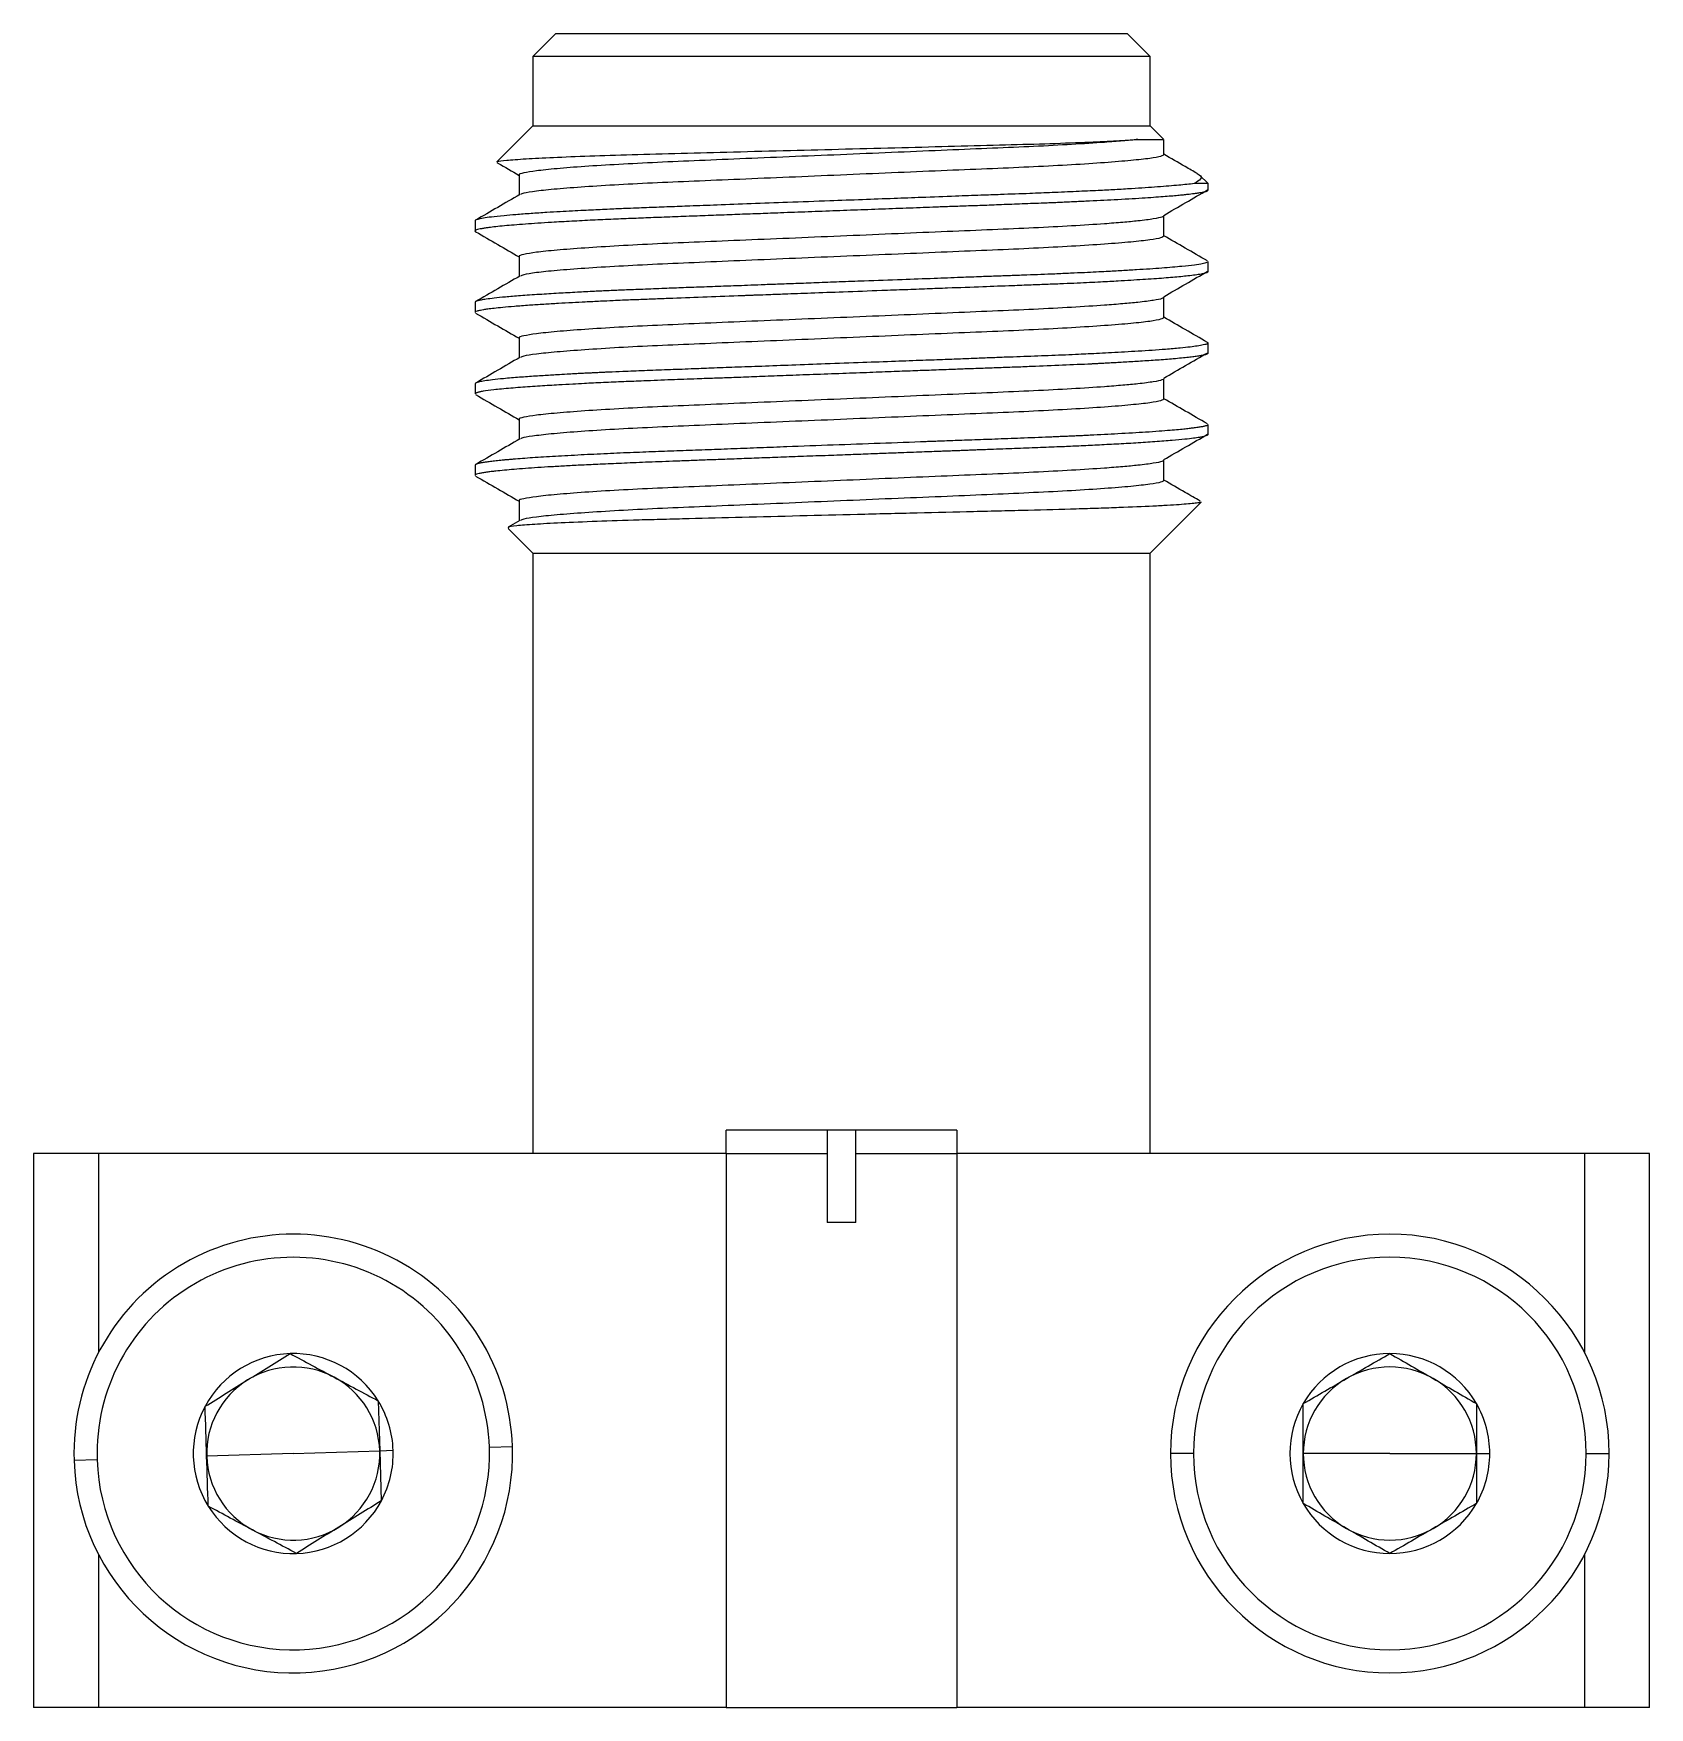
# Model space of a CAD drawing. Header units: millimetres. Extents: x 17.7 to 31.7, y 22.4 to 36.9.
import ezdxf

# ---------------------------------------------------------------- set-up
doc = ezdxf.new("R2010")
doc.units = ezdxf.units.MM

msp = doc.modelspace()

# ---------------------------------------------------------------- linework, layer by layer
at = {"color": 7, "linetype": 'Continuous', "lineweight": 25}
for p, q in [((22.185, 36.93), (21.985, 36.73)), ((22.185, 36.93), (24.66, 36.93)), ((24.66, 36.93), (27.135, 36.93)), ((27.335, 36.73), (27.135, 36.93)), ((21.985, 36.73), (21.985, 36.13)), ((24.66, 36.73), (21.985, 36.73)), ((27.335, 36.73), (24.66, 36.73)), ((27.335, 36.13), (27.335, 36.73)), ((21.985, 36.13), (21.673, 35.818)), ((21.985, 36.13), (24.66, 36.13)), ((24.66, 36.13), (27.335, 36.13)), ((27.448, 36.016), (27.335, 36.13)), ((27.453, 35.881), (27.453, 36.012)), ((21.867, 35.704), (21.867, 35.531)), ((27.835, 35.63), (27.762, 35.703)), ((27.835, 35.63), (27.715, 35.63)), ((27.835, 35.572), (27.835, 35.63)), ((21.485, 35.307), (21.485, 35.219)), ((27.453, 35.175), (27.453, 35.351)), ((21.867, 34.999), (21.867, 34.826)), ((27.835, 34.866), (27.835, 34.955)), ((21.485, 34.602), (21.485, 34.514)), ((27.453, 34.469), (27.453, 34.646)), ((21.867, 34.293), (21.867, 34.12)), ((27.835, 34.161), (27.835, 34.249)), ((27.453, 33.764), (27.453, 33.94)), ((21.485, 33.896), (21.485, 33.808)), ((21.867, 33.587), (21.867, 33.414)), ((27.835, 33.455), (27.835, 33.543)), ((27.453, 33.058), (27.453, 33.235)), ((21.485, 33.191), (21.485, 33.102)), ((21.867, 32.882), (21.867, 32.709)), ((27.335, 32.43), (27.776, 32.871)), ((21.772, 32.643), (21.985, 32.43)), ((21.873, 32.713), (21.773, 32.655)), ((21.985, 32.43), (21.985, 27.23)), ((21.985, 32.43), (24.66, 32.43)), ((24.66, 32.43), (27.335, 32.43)), ((27.335, 27.23), (27.335, 32.43)), ((25.66, 27.43), (23.66, 27.43)), ((23.66, 27.23), (23.66, 27.43)), ((24.535, 27.43), (24.535, 26.63)), ((24.785, 26.63), (24.785, 27.43)), ((25.66, 27.43), (25.66, 27.23)), ((17.66, 27.23), (17.66, 22.43)), ((18.222, 27.23), (17.66, 27.23)), ((18.222, 27.23), (18.222, 25.504)), ((23.66, 27.23), (18.222, 27.23)), ((23.66, 27.23), (24.535, 27.23)), ((23.66, 27.23), (23.66, 22.43)), ((24.785, 27.23), (25.66, 27.23)), ((31.097, 27.23), (25.66, 27.23)), ((25.66, 27.23), (25.66, 22.43)), ((31.097, 27.23), (31.097, 25.504)), ((31.66, 27.23), (31.097, 27.23)), ((31.66, 22.43), (31.66, 27.23)), ((24.785, 26.63), (24.535, 26.63)), ((20.645, 25.087), (20.659, 24.654)), ((30.16, 25.063), (30.16, 24.63)), ((19.91, 24.63), (20.659, 24.654)), ((20.659, 24.654), (20.775, 24.658)), ((20.659, 24.654), (20.673, 24.221)), ((21.609, 24.684), (21.809, 24.691)), ((18.21, 24.576), (18.011, 24.57)), ((19.91, 24.63), (19.16, 24.606)), ((27.71, 24.63), (27.51, 24.63)), ((29.41, 24.63), (28.66, 24.63)), ((29.41, 24.63), (30.16, 24.63)), ((30.16, 24.63), (30.276, 24.63)), ((30.16, 24.63), (30.16, 24.197)), ((31.11, 24.63), (31.31, 24.63)), ((18.222, 23.756), (18.222, 22.43)), ((31.097, 23.756), (31.097, 22.43)), ((18.222, 22.43), (17.66, 22.43)), ((23.66, 22.43), (18.222, 22.43)), ((23.66, 22.43), (25.66, 22.43)), ((31.097, 22.43), (25.66, 22.43)), ((31.66, 22.43), (31.097, 22.43))]:
    msp.add_line(p, q, dxfattribs=at)
for centre, radius, start, end in [((19.91, 24.63), 1.9, 1.8254, 181.8254), ((29.41, 24.63), 1.9, 0, 180), ((19.91, 24.63), 1.7, 1.8254, 181.8254), ((29.41, 24.63), 1.7, 0, 180), ((19.91, 24.63), 0.866, 91.8254, 151.8254), ((19.91, 24.63), 0.75, 61.8254, 121.8254), ((19.91, 24.63), 0.866, 31.8254, 91.8254), ((29.41, 24.63), 0.866, 90, 150), ((29.41, 24.63), 0.75, 60, 120), ((29.41, 24.63), 0.866, 30, 90), ((19.91, 24.63), 0.75, 121.8254, 181.8254), ((19.91, 24.63), 0.75, 1.8254, 61.8254), ((29.41, 24.63), 0.75, 120, 180), ((29.41, 24.63), 0.75, 0, 60), ((19.91, 24.63), 0.866, 1.8254, 31.8254), ((19.91, 24.63), 0.866, 151.8254, 211.8254), ((29.41, 24.63), 0.866, 150, 210), ((29.41, 24.63), 0.866, 0, 30), ((19.91, 24.63), 1.9, 181.8254, 1.8254), ((19.91, 24.63), 1.7, 181.8254, 1.8254), ((19.91, 24.63), 0.75, 301.8254, 1.8254), ((19.91, 24.63), 0.866, 331.8254, 1.8254), ((19.91, 24.63), 0.75, 181.8254, 241.8254), ((29.41, 24.63), 1.9, 180, 0), ((29.41, 24.63), 1.7, 180, 0), ((29.41, 24.63), 0.75, 180, 240), ((29.41, 24.63), 0.75, 300, 0), ((29.41, 24.63), 0.866, 330, 0), ((19.91, 24.63), 0.866, 271.8254, 331.8254), ((19.91, 24.63), 0.866, 211.8254, 271.8254), ((29.41, 24.63), 0.866, 210, 270), ((29.41, 24.63), 0.866, 270, 330), ((19.91, 24.63), 0.75, 241.8254, 301.8254), ((29.41, 24.63), 0.75, 240, 300)]:
    msp.add_arc(centre, radius, start, end, dxfattribs=at)
for points, knots in [([(21.674, 35.817), (21.675, 35.818), (21.679, 35.823), (21.733, 35.83), (21.829, 35.838), (21.953, 35.847), (22.156, 35.857), (22.466, 35.87), (22.84, 35.882), (23.261, 35.893), (23.725, 35.905), (24.207, 35.917), (24.699, 35.93), (25.181, 35.942), (25.649, 35.955), (26.083, 35.966), (26.479, 35.977), (26.799, 35.989), (27.055, 36.001), (27.169, 36.008), (27.227, 36.012)], [0, 0, 0, 0, 0.020307, 0.083631, 0.116285, 0.148938, 0.21093, 0.274719, 0.33671, 0.4005, 0.462381, 0.52615, 0.586576, 0.648755, 0.709181, 0.77136, 0.831796, 0.894086, 0.946448, 1, 1, 1, 1]), ([(27.227, 36.012), (27.185, 36.008), (27.102, 36), (26.915, 35.985), (26.663, 35.969), (26.334, 35.951), (25.971, 35.936), (25.575, 35.919), (25.149, 35.901), (24.706, 35.882), (24.26, 35.864), (23.83, 35.846), (23.428, 35.829), (23.057, 35.813), (22.721, 35.796), (22.426, 35.778), (22.186, 35.759), (22.006, 35.74), (21.902, 35.723), (21.859, 35.711), (21.869, 35.705), (21.87, 35.704)], [0, 0, 0, 0, 0.038893, 0.077812, 0.135882, 0.192803, 0.248073, 0.304147, 0.361708, 0.420081, 0.478531, 0.536318, 0.592749, 0.647896, 0.704498, 0.762387, 0.820865, 0.879187, 0.936623, 0.992507, 1, 1, 1, 1]), ([(27.227, 36.012), (27.269, 36.012), (27.366, 36.012), (27.444, 36.012), (27.444, 36.012), (27.444, 36.012)], [0, 0, 0, 0, 0.312985, 0.723704, 1, 1, 1, 1]), ([(27.451, 35.881), (27.446, 35.876), (27.436, 35.865), (27.339, 35.848), (27.176, 35.83), (26.947, 35.811), (26.663, 35.792), (26.334, 35.775), (25.971, 35.759), (25.575, 35.743), (25.149, 35.725), (24.706, 35.706), (24.26, 35.687), (23.83, 35.669), (23.428, 35.652), (23.057, 35.637), (22.721, 35.62), (22.427, 35.601), (22.185, 35.583), (22.009, 35.564), (21.904, 35.548), (21.887, 35.539), (21.88, 35.535)], [0, 0, 0, 0, 0.046109, 0.096996, 0.1488, 0.200878, 0.252568, 0.303235, 0.352433, 0.402346, 0.453583, 0.505543, 0.557572, 0.609009, 0.65924, 0.708328, 0.758712, 0.810241, 0.862293, 0.914207, 0.965333, 1, 1, 1, 1]), ([(27.741, 35.717), (27.706, 35.737), (27.61, 35.793), (27.514, 35.848), (27.453, 35.884)], [0, 0, 0, 0, 0.357782, 1, 1, 1, 1]), ([(21.675, 35.812), (21.677, 35.81), (21.741, 35.774), (21.805, 35.737), (21.867, 35.701)], [0, 0, 0, 0, 0.033842, 1, 1, 1, 1]), ([(27.74, 35.716), (27.746, 35.713), (27.777, 35.697), (27.783, 35.67), (27.738, 35.644), (27.715, 35.63)], [0, 0, 0, 0, 0.111914, 0.551246, 1, 1, 1, 1]), ([(27.715, 35.63), (27.674, 35.625), (27.591, 35.616), (27.405, 35.601), (27.212, 35.588), (27.033, 35.577), (26.874, 35.569), (26.693, 35.561), (26.495, 35.552), (26.276, 35.543), (26.069, 35.536), (25.854, 35.528), (25.627, 35.52), (25.375, 35.51), (25.105, 35.5), (24.838, 35.49), (24.53, 35.479), (24.206, 35.467), (23.88, 35.455), (23.597, 35.444), (23.393, 35.437), (23.257, 35.432), (23.168, 35.428), (23.079, 35.425), (22.992, 35.422), (22.901, 35.418), (22.793, 35.414), (22.659, 35.408), (22.533, 35.402), (22.42, 35.397), (22.323, 35.392), (22.216, 35.386), (22.094, 35.379), (21.964, 35.37), (21.84, 35.361), (21.722, 35.351), (21.627, 35.341), (21.552, 35.33), (21.503, 35.32), (21.485, 35.312), (21.485, 35.308), (21.485, 35.307)], [0, 0, 0, 0, 0.04451, 0.089021, 0.133533, 0.158365, 0.181532, 0.209445, 0.238398, 0.263762, 0.295462, 0.315833, 0.341574, 0.37513, 0.401847, 0.432039, 0.463244, 0.503505, 0.53894, 0.572892, 0.600787, 0.611482, 0.622611, 0.63374, 0.644869, 0.655998, 0.669494, 0.687955, 0.711379, 0.724265, 0.739608, 0.75741, 0.777669, 0.804409, 0.833595, 0.860139, 0.895297, 0.924881, 0.956771, 0.992478, 1, 1, 1, 1]), ([(27.83, 35.572), (27.831, 35.569), (27.832, 35.566), (27.823, 35.562), (27.816, 35.56), (27.807, 35.557), (27.796, 35.555), (27.784, 35.552), (27.769, 35.55), (27.756, 35.548), (27.738, 35.545), (27.709, 35.541), (27.667, 35.536), (27.618, 35.531), (27.572, 35.526), (27.514, 35.521), (27.445, 35.516), (27.361, 35.509), (27.227, 35.5), (27.037, 35.489), (26.843, 35.479), (26.715, 35.474), (26.652, 35.471), (26.591, 35.468), (26.531, 35.465), (26.472, 35.463), (26.372, 35.459), (26.231, 35.454), (26.051, 35.447), (25.882, 35.44), (25.726, 35.435), (25.584, 35.43), (25.457, 35.425), (25.298, 35.419), (25.101, 35.412), (24.859, 35.403), (24.615, 35.394), (24.372, 35.385), (24.153, 35.377), (23.955, 35.369), (23.777, 35.363), (23.594, 35.356), (23.407, 35.349), (23.217, 35.342), (23.034, 35.335), (22.854, 35.328), (22.678, 35.321), (22.498, 35.313), (22.317, 35.303), (22.16, 35.295), (22.028, 35.286), (21.919, 35.279), (21.822, 35.271), (21.737, 35.264), (21.663, 35.256), (21.61, 35.25), (21.571, 35.244), (21.541, 35.239), (21.515, 35.234), (21.497, 35.229), (21.486, 35.224), (21.484, 35.219), (21.485, 35.215), (21.49, 35.213), (21.491, 35.213)], [0, 0, 0, 0, 0.0196155, 0.026951, 0.0342865, 0.041622, 0.0489574, 0.0562927, 0.0636281, 0.0709634, 0.0746933, 0.0862926, 0.105096, 0.1157669, 0.1278611, 0.1413783, 0.1563187, 0.1726821, 0.1904683, 0.228678, 0.2627692, 0.2710203, 0.2789885, 0.2866737, 0.294076, 0.3011953, 0.3080317, 0.3297871, 0.3497858, 0.3680276, 0.3845123, 0.3992399, 0.4122102, 0.4234232, 0.4473835, 0.471344, 0.4953047, 0.5192657, 0.5432268, 0.5605164, 0.5786325, 0.5975751, 0.6173443, 0.63794, 0.6593621, 0.6792088, 0.7008059, 0.7241531, 0.7492504, 0.7760976, 0.7960531, 0.8160087, 0.8359642, 0.8559198, 0.8758754, 0.895831, 0.9080318, 0.9218183, 0.9371905, 0.9541482, 0.968327, 0.9825055, 0.9966839, 1, 1, 1, 1]), ([(21.873, 35.535), (21.809, 35.498), (21.681, 35.424), (21.554, 35.35), (21.49, 35.313)], [0, 0, 0, 0, 0.499953, 1, 1, 1, 1]), ([(27.451, 35.355), (27.514, 35.392), (27.641, 35.465), (27.767, 35.538), (27.83, 35.575)], [0, 0, 0, 0, 0.502809, 1, 1, 1, 1]), ([(27.448, 35.351), (27.447, 35.348), (27.443, 35.339), (27.369, 35.324), (27.249, 35.308), (27.1, 35.294), (26.915, 35.279), (26.663, 35.263), (26.334, 35.246), (25.971, 35.23), (25.575, 35.214), (25.149, 35.196), (24.706, 35.177), (24.26, 35.158), (23.83, 35.14), (23.428, 35.123), (23.057, 35.108), (22.721, 35.09), (22.426, 35.072), (22.186, 35.053), (22.006, 35.035), (21.902, 35.017), (21.859, 35.005), (21.869, 34.999), (21.87, 34.999)], [0, 0, 0, 0, 0.035271, 0.081656, 0.128845, 0.162726, 0.196631, 0.247219, 0.296806, 0.344955, 0.393804, 0.443948, 0.494801, 0.54572, 0.596061, 0.645221, 0.693263, 0.742572, 0.793003, 0.843945, 0.894753, 0.944789, 0.993472, 1, 1, 1, 1]), ([(21.49, 35.213), (21.554, 35.176), (21.679, 35.104), (21.805, 35.031), (21.867, 34.995)], [0, 0, 0, 0, 0.50813, 1, 1, 1, 1]), ([(27.451, 35.175), (27.446, 35.17), (27.436, 35.16), (27.339, 35.142), (27.176, 35.124), (26.947, 35.105), (26.663, 35.087), (26.334, 35.069), (25.971, 35.054), (25.575, 35.037), (25.149, 35.019), (24.706, 35.001), (24.26, 34.982), (23.83, 34.964), (23.428, 34.947), (23.057, 34.931), (22.721, 34.914), (22.427, 34.896), (22.185, 34.877), (22.009, 34.859), (21.904, 34.842), (21.887, 34.833), (21.88, 34.829)], [0, 0, 0, 0, 0.046109, 0.096996, 0.1488, 0.200878, 0.252568, 0.303235, 0.352433, 0.402346, 0.453583, 0.505543, 0.557572, 0.609009, 0.65924, 0.708328, 0.758712, 0.810241, 0.862293, 0.914207, 0.965333, 1, 1, 1, 1]), ([(27.829, 34.961), (27.765, 34.997), (27.64, 35.07), (27.514, 35.143), (27.453, 35.178)], [0, 0, 0, 0, 0.5083938, 1, 1, 1, 1]), ([(27.834, 34.955), (27.834, 34.954), (27.837, 34.951), (27.824, 34.945), (27.789, 34.935), (27.719, 34.924), (27.628, 34.914), (27.529, 34.905), (27.436, 34.898), (27.332, 34.89), (27.216, 34.883), (27.091, 34.875), (26.973, 34.869), (26.863, 34.863), (26.76, 34.858), (26.641, 34.853), (26.515, 34.847), (26.388, 34.842), (26.265, 34.837), (26.139, 34.833), (26.009, 34.828), (25.86, 34.823), (25.679, 34.816), (25.449, 34.807), (25.17, 34.797), (24.894, 34.787), (24.646, 34.778), (24.448, 34.77), (24.269, 34.764), (24.11, 34.758), (23.97, 34.753), (23.85, 34.748), (23.749, 34.744), (23.624, 34.74), (23.472, 34.734), (23.294, 34.728), (23.115, 34.721), (22.944, 34.714), (22.785, 34.708), (22.645, 34.702), (22.509, 34.696), (22.361, 34.688), (22.2, 34.679), (22.033, 34.669), (21.877, 34.658), (21.748, 34.648), (21.651, 34.638), (21.582, 34.629), (21.537, 34.621), (21.511, 34.616), (21.496, 34.611), (21.488, 34.607), (21.485, 34.604), (21.485, 34.602), (21.485, 34.602)], [0, 0, 0, 0, 0.0022724, 0.0278981, 0.0562239, 0.0872493, 0.1209739, 0.1413011, 0.1616284, 0.1819558, 0.2022831, 0.2226105, 0.2429379, 0.2553432, 0.2693912, 0.2850817, 0.3024147, 0.3168549, 0.3312949, 0.3457348, 0.3601744, 0.3750857, 0.3945529, 0.418575, 0.4471508, 0.4802788, 0.5020066, 0.5218672, 0.5398604, 0.555986, 0.570244, 0.5826341, 0.5931564, 0.6018107, 0.6222551, 0.6417863, 0.6604043, 0.682483, 0.7018538, 0.7185163, 0.7355841, 0.756232, 0.7804594, 0.8082656, 0.8396497, 0.869538, 0.896551, 0.9206882, 0.9419491, 0.9603333, 0.9719014, 0.9834693, 0.995037, 1, 1, 1, 1]), ([(27.832, 34.866), (27.832, 34.865), (27.834, 34.86), (27.814, 34.853), (27.778, 34.845), (27.726, 34.838), (27.667, 34.83), (27.601, 34.824), (27.531, 34.817), (27.453, 34.811), (27.366, 34.804), (27.27, 34.798), (27.167, 34.792), (27.071, 34.786), (26.982, 34.781), (26.9, 34.777), (26.806, 34.772), (26.7, 34.767), (26.581, 34.762), (26.448, 34.757), (26.3, 34.751), (26.112, 34.744), (25.873, 34.735), (25.653, 34.727), (25.491, 34.721), (25.401, 34.717), (25.307, 34.714), (25.21, 34.71), (25.11, 34.707), (24.932, 34.7), (24.692, 34.691), (24.41, 34.681), (24.195, 34.673), (24.04, 34.667), (23.949, 34.664), (23.893, 34.662), (23.865, 34.66), (23.84, 34.66), (23.821, 34.659), (23.704, 34.655), (23.493, 34.647), (23.268, 34.638), (23.122, 34.633), (23.048, 34.63), (22.975, 34.627), (22.903, 34.624), (22.832, 34.622), (22.758, 34.619), (22.671, 34.615), (22.562, 34.61), (22.444, 34.604), (22.322, 34.598), (22.201, 34.591), (22.076, 34.584), (21.946, 34.575), (21.827, 34.566), (21.726, 34.557), (21.651, 34.549), (21.596, 34.543), (21.558, 34.537), (21.526, 34.531), (21.5, 34.525), (21.485, 34.518), (21.486, 34.515), (21.487, 34.514)], [0, 0, 0, 0, 0.013964, 0.038795, 0.062369, 0.084684, 0.10574, 0.123176, 0.140611, 0.158046, 0.175482, 0.192918, 0.210353, 0.227789, 0.238501, 0.250362, 0.263372, 0.277532, 0.29284, 0.309298, 0.326905, 0.345661, 0.374154, 0.40647, 0.41557, 0.424932, 0.434556, 0.444443, 0.454593, 0.465005, 0.498567, 0.526828, 0.549787, 0.563526, 0.57428, 0.577746, 0.580735, 0.583245, 0.585278, 0.586834, 0.619569, 0.652303, 0.660879, 0.669455, 0.678032, 0.686608, 0.695184, 0.70376, 0.714026, 0.728226, 0.746359, 0.762541, 0.780935, 0.801542, 0.82436, 0.851109, 0.875241, 0.896756, 0.915653, 0.931933, 0.945594, 0.966072, 0.988039, 1, 1, 1, 1]), ([(21.873, 34.829), (21.809, 34.792), (21.681, 34.718), (21.554, 34.645), (21.49, 34.608)], [0, 0, 0, 0, 0.499953, 1, 1, 1, 1]), ([(27.451, 34.65), (27.514, 34.687), (27.641, 34.76), (27.768, 34.834), (27.832, 34.871)], [0, 0, 0, 0, 0.499989, 1, 1, 1, 1]), ([(27.448, 34.646), (27.447, 34.642), (27.443, 34.633), (27.369, 34.618), (27.249, 34.603), (27.1, 34.589), (26.915, 34.574), (26.663, 34.558), (26.334, 34.54), (25.971, 34.525), (25.575, 34.508), (25.149, 34.49), (24.706, 34.471), (24.26, 34.453), (23.83, 34.435), (23.428, 34.418), (23.057, 34.402), (22.721, 34.385), (22.426, 34.367), (22.186, 34.348), (22.006, 34.329), (21.902, 34.311), (21.859, 34.3), (21.869, 34.294), (21.87, 34.293)], [0, 0, 0, 0, 0.035271, 0.081656, 0.128845, 0.162726, 0.196631, 0.247219, 0.296806, 0.344955, 0.393804, 0.443948, 0.494801, 0.54572, 0.596061, 0.645221, 0.693263, 0.742572, 0.793003, 0.843945, 0.894753, 0.944789, 0.993472, 1, 1, 1, 1]), ([(21.49, 34.508), (21.554, 34.471), (21.679, 34.398), (21.805, 34.325), (21.867, 34.29)], [0, 0, 0, 0, 0.50813, 1, 1, 1, 1]), ([(27.451, 34.469), (27.446, 34.465), (27.436, 34.454), (27.339, 34.437), (27.176, 34.418), (26.947, 34.4), (26.663, 34.381), (26.334, 34.364), (25.971, 34.348), (25.575, 34.332), (25.149, 34.314), (24.706, 34.295), (24.26, 34.276), (23.83, 34.258), (23.428, 34.241), (23.057, 34.226), (22.721, 34.209), (22.427, 34.19), (22.185, 34.172), (22.009, 34.153), (21.904, 34.137), (21.887, 34.127), (21.88, 34.124)], [0, 0, 0, 0, 0.046109, 0.096996, 0.1488, 0.200878, 0.252568, 0.303235, 0.352433, 0.402346, 0.453583, 0.505543, 0.557572, 0.609009, 0.65924, 0.708328, 0.758712, 0.810241, 0.862293, 0.914207, 0.965333, 1, 1, 1, 1]), ([(27.829, 34.255), (27.765, 34.292), (27.64, 34.364), (27.514, 34.437), (27.453, 34.473)], [0, 0, 0, 0, 0.5083938, 1, 1, 1, 1]), ([(27.828, 34.255), (27.829, 34.255), (27.833, 34.254), (27.833, 34.252), (27.835, 34.249), (27.834, 34.246), (27.83, 34.243), (27.825, 34.24), (27.814, 34.237), (27.791, 34.231), (27.747, 34.223), (27.68, 34.214), (27.591, 34.205), (27.479, 34.195), (27.356, 34.186), (27.236, 34.178), (27.118, 34.171), (27.005, 34.165), (26.899, 34.159), (26.803, 34.155), (26.705, 34.15), (26.6, 34.145), (26.482, 34.14), (26.362, 34.136), (26.24, 34.131), (26.116, 34.127), (25.987, 34.122), (25.852, 34.117), (25.708, 34.111), (25.546, 34.105), (25.352, 34.098), (25.114, 34.089), (24.831, 34.079), (24.531, 34.068), (24.237, 34.057), (23.976, 34.047), (23.743, 34.039), (23.54, 34.031), (23.38, 34.025), (23.254, 34.02), (23.151, 34.017), (23.051, 34.013), (22.952, 34.009), (22.857, 34.005), (22.753, 34.001), (22.671, 33.998), (22.606, 33.995), (22.569, 33.993), (22.529, 33.991), (22.489, 33.989), (22.446, 33.987), (22.418, 33.986), (22.402, 33.985), (22.397, 33.984), (22.378, 33.984), (22.338, 33.981), (22.273, 33.978), (22.204, 33.974), (22.135, 33.97), (22.073, 33.966), (22.007, 33.962), (21.938, 33.957), (21.867, 33.952), (21.798, 33.946), (21.716, 33.939), (21.636, 33.93), (21.567, 33.921), (21.521, 33.913), (21.496, 33.905), (21.482, 33.9), (21.487, 33.897), (21.488, 33.896)], [0, 0, 0, 0, 0.001511, 0.009934, 0.018356, 0.026779, 0.035201, 0.043624, 0.052046, 0.069139, 0.094541, 0.116094, 0.14134, 0.170278, 0.193308, 0.214332, 0.233351, 0.250363, 0.265369, 0.278368, 0.289361, 0.303958, 0.318362, 0.332573, 0.346591, 0.360197, 0.374284, 0.388851, 0.4039, 0.419493, 0.439203, 0.463029, 0.49097, 0.523025, 0.551676, 0.577816, 0.601445, 0.622562, 0.641168, 0.652508, 0.663848, 0.675188, 0.686528, 0.697868, 0.709036, 0.724194, 0.728823, 0.733727, 0.738904, 0.744355, 0.75008, 0.756078, 0.756156, 0.756731, 0.758294, 0.76415, 0.773647, 0.786785, 0.795927, 0.806259, 0.817778, 0.830487, 0.844384, 0.85947, 0.875744, 0.902724, 0.927899, 0.95127, 0.972836, 0.992597, 1, 1, 1, 1]), ([(27.834, 34.161), (27.834, 34.16), (27.834, 34.158), (27.829, 34.154), (27.819, 34.15), (27.804, 34.146), (27.782, 34.141), (27.752, 34.136), (27.714, 34.13), (27.665, 34.125), (27.606, 34.118), (27.519, 34.11), (27.403, 34.101), (27.26, 34.092), (27.142, 34.084), (27.055, 34.08), (26.998, 34.076), (26.945, 34.074), (26.899, 34.071), (26.86, 34.069), (26.756, 34.064), (26.578, 34.056), (26.374, 34.048), (26.231, 34.042), (26.156, 34.039), (26.08, 34.037), (26.003, 34.034), (25.925, 34.031), (25.844, 34.028), (25.747, 34.025), (25.618, 34.02), (25.465, 34.014), (25.293, 34.008), (25.109, 34.001), (24.898, 33.993), (24.663, 33.984), (24.42, 33.976), (24.187, 33.967), (23.978, 33.959), (23.794, 33.952), (23.634, 33.946), (23.508, 33.942), (23.397, 33.938), (23.295, 33.934), (23.181, 33.93), (23.065, 33.925), (22.956, 33.921), (22.859, 33.917), (22.772, 33.914), (22.684, 33.91), (22.596, 33.906), (22.512, 33.902), (22.423, 33.898), (22.322, 33.892), (22.222, 33.887), (22.128, 33.881), (22.045, 33.876), (21.959, 33.87), (21.874, 33.864), (21.761, 33.855), (21.646, 33.844), (21.573, 33.834), (21.539, 33.828), (21.526, 33.825), (21.514, 33.822), (21.505, 33.82), (21.497, 33.817), (21.488, 33.813), (21.486, 33.81), (21.485, 33.808)], [0, 0, 0, 0, 0.007329, 0.019799, 0.031832, 0.044704, 0.058416, 0.072968, 0.08836, 0.104591, 0.121662, 0.139573, 0.169996, 0.196364, 0.218676, 0.228311, 0.236932, 0.244537, 0.251128, 0.256704, 0.261266, 0.293959, 0.326652, 0.335217, 0.343783, 0.352348, 0.360914, 0.369479, 0.378044, 0.387321, 0.400947, 0.418922, 0.435259, 0.454042, 0.475272, 0.498947, 0.524754, 0.548303, 0.569595, 0.588628, 0.605403, 0.61992, 0.628952, 0.641626, 0.653521, 0.667465, 0.681319, 0.691784, 0.702553, 0.713628, 0.725008, 0.736694, 0.747425, 0.761975, 0.780342, 0.793196, 0.807424, 0.823027, 0.840004, 0.858355, 0.897463, 0.932251, 0.940651, 0.948755, 0.956562, 0.964072, 0.971286, 0.978203, 1, 1, 1, 1]), ([(21.873, 34.124), (21.809, 34.087), (21.681, 34.013), (21.554, 33.939), (21.49, 33.902)], [0, 0, 0, 0, 0.499953, 1, 1, 1, 1]), ([(27.451, 33.944), (27.514, 33.981), (27.641, 34.055), (27.768, 34.128), (27.832, 34.165)], [0, 0, 0, 0, 0.499989, 1, 1, 1, 1]), ([(27.448, 33.94), (27.447, 33.936), (27.443, 33.928), (27.369, 33.913), (27.249, 33.897), (27.1, 33.883), (26.915, 33.868), (26.663, 33.852), (26.334, 33.835), (25.971, 33.819), (25.575, 33.802), (25.149, 33.784), (24.706, 33.766), (24.26, 33.747), (23.83, 33.729), (23.428, 33.712), (23.057, 33.697), (22.721, 33.679), (22.426, 33.661), (22.186, 33.642), (22.006, 33.624), (21.902, 33.606), (21.859, 33.594), (21.869, 33.588), (21.87, 33.587)], [0, 0, 0, 0, 0.035271, 0.081656, 0.128845, 0.162726, 0.196631, 0.247219, 0.296806, 0.344955, 0.393804, 0.443948, 0.494801, 0.54572, 0.596061, 0.645221, 0.693263, 0.742572, 0.793003, 0.843945, 0.894753, 0.944789, 0.993472, 1, 1, 1, 1]), ([(21.49, 33.802), (21.554, 33.765), (21.679, 33.692), (21.805, 33.62), (21.867, 33.584)], [0, 0, 0, 0, 0.50813, 1, 1, 1, 1]), ([(27.451, 33.764), (27.446, 33.759), (27.436, 33.749), (27.339, 33.731), (27.176, 33.713), (26.947, 33.694), (26.663, 33.676), (26.334, 33.658), (25.971, 33.643), (25.575, 33.626), (25.149, 33.608), (24.706, 33.589), (24.26, 33.571), (23.83, 33.553), (23.428, 33.536), (23.057, 33.52), (22.721, 33.503), (22.427, 33.485), (22.185, 33.466), (22.009, 33.447), (21.904, 33.431), (21.887, 33.422), (21.88, 33.418)], [0, 0, 0, 0, 0.046109, 0.096996, 0.1488, 0.200878, 0.252568, 0.303235, 0.352433, 0.402346, 0.453583, 0.505543, 0.557572, 0.609009, 0.65924, 0.708328, 0.758712, 0.810241, 0.862293, 0.914207, 0.965333, 1, 1, 1, 1]), ([(27.829, 33.549), (27.765, 33.586), (27.64, 33.659), (27.514, 33.732), (27.453, 33.767)], [0, 0, 0, 0, 0.5083938, 1, 1, 1, 1]), ([(27.83, 33.543), (27.832, 33.542), (27.834, 33.539), (27.827, 33.536), (27.821, 33.533), (27.813, 33.531), (27.804, 33.528), (27.793, 33.526), (27.78, 33.523), (27.767, 33.521), (27.753, 33.519), (27.736, 33.516), (27.712, 33.513), (27.68, 33.509), (27.636, 33.504), (27.579, 33.498), (27.504, 33.492), (27.41, 33.484), (27.266, 33.474), (27.07, 33.463), (26.881, 33.453), (26.76, 33.447), (26.707, 33.445), (26.655, 33.442), (26.604, 33.44), (26.554, 33.438), (26.505, 33.436), (26.394, 33.431), (26.224, 33.425), (26, 33.416), (25.828, 33.41), (25.706, 33.406), (25.627, 33.403), (25.556, 33.4), (25.494, 33.398), (25.441, 33.396), (25.277, 33.39), (24.994, 33.379), (24.588, 33.365), (24.241, 33.352), (23.954, 33.341), (23.727, 33.332), (23.504, 33.324), (23.285, 33.316), (23.068, 33.308), (22.848, 33.3), (22.622, 33.29), (22.394, 33.279), (22.176, 33.267), (21.979, 33.255), (21.854, 33.245), (21.783, 33.239), (21.751, 33.237), (21.721, 33.234), (21.693, 33.231), (21.667, 33.228), (21.642, 33.225), (21.618, 33.222), (21.591, 33.219), (21.56, 33.214), (21.534, 33.21), (21.516, 33.206), (21.504, 33.203), (21.494, 33.199), (21.487, 33.195), (21.484, 33.193), (21.485, 33.191), (21.485, 33.191)], [0, 0, 0, 0, 0.014621, 0.022096, 0.029571, 0.037046, 0.04452, 0.051995, 0.05947, 0.066945, 0.071533, 0.079153, 0.088098, 0.09927, 0.11267, 0.128296, 0.14615, 0.16623, 0.188537, 0.227922, 0.262806, 0.270021, 0.277009, 0.28377, 0.290303, 0.29661, 0.302689, 0.30854, 0.337494, 0.362688, 0.384121, 0.393427, 0.401793, 0.409218, 0.415702, 0.421245, 0.425848, 0.46649, 0.507133, 0.547777, 0.571161, 0.594712, 0.618432, 0.642319, 0.666374, 0.692213, 0.720584, 0.751485, 0.784918, 0.819066, 0.853214, 0.860884, 0.868553, 0.876223, 0.883892, 0.891562, 0.899231, 0.906901, 0.915607, 0.928653, 0.946039, 0.954819, 0.964397, 0.974772, 0.985944, 0.997913, 1, 1, 1, 1]), ([(27.833, 33.455), (27.833, 33.453), (27.833, 33.45), (27.817, 33.444), (27.793, 33.438), (27.759, 33.431), (27.708, 33.424), (27.632, 33.415), (27.523, 33.405), (27.381, 33.394), (27.217, 33.383), (27.048, 33.373), (26.881, 33.365), (26.724, 33.357), (26.591, 33.351), (26.479, 33.347), (26.384, 33.343), (26.286, 33.339), (26.185, 33.335), (26.082, 33.332), (25.966, 33.327), (25.868, 33.324), (25.79, 33.321), (25.744, 33.319), (25.696, 33.317), (25.644, 33.315), (25.591, 33.313), (25.536, 33.311), (25.473, 33.309), (25.398, 33.306), (25.304, 33.303), (25.192, 33.298), (25.06, 33.294), (24.907, 33.288), (24.733, 33.281), (24.539, 33.274), (24.336, 33.267), (24.136, 33.259), (23.949, 33.253), (23.775, 33.246), (23.612, 33.24), (23.463, 33.235), (23.325, 33.229), (23.157, 33.223), (22.965, 33.216), (22.756, 33.207), (22.573, 33.199), (22.415, 33.192), (22.274, 33.184), (22.146, 33.177), (22.027, 33.17), (21.919, 33.162), (21.822, 33.155), (21.737, 33.147), (21.672, 33.14), (21.622, 33.135), (21.583, 33.129), (21.548, 33.124), (21.518, 33.118), (21.497, 33.112), (21.485, 33.107), (21.486, 33.104), (21.486, 33.102)], [0, 0, 0, 0, 0.015996, 0.035373, 0.052363, 0.06936, 0.089975, 0.114207, 0.142055, 0.17352, 0.203356, 0.230341, 0.254475, 0.275757, 0.294187, 0.305754, 0.317321, 0.328888, 0.340454, 0.352021, 0.363873, 0.37937, 0.384032, 0.388943, 0.394105, 0.399517, 0.405178, 0.41109, 0.416659, 0.424988, 0.434323, 0.445685, 0.459075, 0.474491, 0.491935, 0.511405, 0.532901, 0.553029, 0.572137, 0.590224, 0.607291, 0.623337, 0.638362, 0.652368, 0.679651, 0.705068, 0.728618, 0.750303, 0.77012, 0.79046, 0.810799, 0.831139, 0.851479, 0.871819, 0.892159, 0.905315, 0.919703, 0.935325, 0.952179, 0.970267, 0.989587, 1, 1, 1, 1]), ([(21.873, 33.418), (21.809, 33.381), (21.681, 33.307), (21.554, 33.234), (21.49, 33.197)], [0, 0, 0, 0, 0.499953, 1, 1, 1, 1]), ([(27.451, 33.239), (27.514, 33.275), (27.641, 33.349), (27.768, 33.422), (27.831, 33.459)], [0, 0, 0, 0, 0.500897, 1, 1, 1, 1]), ([(27.448, 33.235), (27.447, 33.231), (27.443, 33.222), (27.369, 33.207), (27.249, 33.192), (27.1, 33.177), (26.915, 33.163), (26.663, 33.147), (26.334, 33.129), (25.971, 33.113), (25.575, 33.097), (25.149, 33.079), (24.706, 33.06), (24.26, 33.042), (23.83, 33.023), (23.428, 33.006), (23.057, 32.991), (22.721, 32.974), (22.426, 32.956), (22.186, 32.937), (22.006, 32.918), (21.902, 32.9), (21.859, 32.889), (21.869, 32.883), (21.87, 32.882)], [0, 0, 0, 0, 0.0352715, 0.0816565, 0.1288446, 0.1627263, 0.1966306, 0.2472185, 0.2968056, 0.3449546, 0.3938038, 0.4439484, 0.4948006, 0.5457198, 0.5960608, 0.6452213, 0.6932625, 0.742572, 0.7930025, 0.8439452, 0.8947529, 0.9447887, 0.9934723, 1, 1, 1, 1]), ([(21.49, 33.096), (21.554, 33.06), (21.679, 32.987), (21.805, 32.914), (21.867, 32.879)], [0, 0, 0, 0, 0.50813, 1, 1, 1, 1]), ([(27.767, 32.88), (27.724, 32.905), (27.619, 32.965), (27.514, 33.026), (27.453, 33.062)], [0, 0, 0, 0, 0.412048, 1, 1, 1, 1]), ([(27.451, 33.058), (27.446, 33.053), (27.436, 33.043), (27.339, 33.026), (27.176, 33.007), (26.947, 32.988), (26.663, 32.97), (26.334, 32.953), (25.971, 32.937), (25.575, 32.92), (25.149, 32.903), (24.706, 32.884), (24.26, 32.865), (23.83, 32.847), (23.428, 32.83), (23.057, 32.815), (22.721, 32.797), (22.427, 32.779), (22.185, 32.76), (22.009, 32.742), (21.904, 32.726), (21.887, 32.716), (21.88, 32.713)], [0, 0, 0, 0, 0.046109, 0.096996, 0.1488, 0.200878, 0.252568, 0.303235, 0.352433, 0.402346, 0.453583, 0.505543, 0.557572, 0.609009, 0.65924, 0.708328, 0.758712, 0.810241, 0.862293, 0.914207, 0.965333, 1, 1, 1, 1]), ([(27.775, 32.872), (27.772, 32.87), (27.765, 32.866), (27.715, 32.859), (27.621, 32.851), (27.484, 32.842), (27.322, 32.834), (27.121, 32.825), (26.888, 32.817), (26.634, 32.809), (26.351, 32.801), (26.046, 32.794), (25.73, 32.786), (25.397, 32.778), (25.058, 32.77), (24.718, 32.761), (24.292, 32.751), (23.8, 32.738), (23.408, 32.728), (23.115, 32.721), (22.84, 32.714), (22.528, 32.703), (22.223, 32.691), (21.987, 32.678), (21.836, 32.666), (21.763, 32.656), (21.774, 32.65), (21.778, 32.648)], [0, 0, 0, 0, 0.025594, 0.0542, 0.1091, 0.137393, 0.165687, 0.219895, 0.247811, 0.275726, 0.329935, 0.357861, 0.385787, 0.43948, 0.467156, 0.494832, 0.547729, 0.602159, 0.655056, 0.682304, 0.70955, 0.762036, 0.816101, 0.867685, 0.920766, 0.972351, 1, 1, 1, 1]), ([(19.174, 24.174), (19.169, 24.318), (19.16, 24.607), (19.151, 24.895), (19.146, 25.039)], [0, 0, 0, 0, 0.5008695, 1, 1, 1, 1]), ([(28.66, 24.197), (28.66, 24.342), (28.66, 24.63), (28.66, 24.919), (28.66, 25.063)], [0, 0, 0, 0, 0.50087, 1, 1, 1, 1])]:
    msp.add_open_spline(points, degree=3, knots=knots, dxfattribs=at)
for points in [[(19.146, 25.039), (19.269, 25.115), (19.514, 25.267), (19.759, 25.42), (19.882, 25.496)], [(19.882, 25.496), (20.009, 25.428), (20.264, 25.291), (20.518, 25.155), (20.645, 25.087)], [(28.66, 25.063), (28.785, 25.135), (29.035, 25.28), (29.285, 25.424), (29.41, 25.496)], [(29.41, 25.496), (29.535, 25.424), (29.785, 25.28), (30.035, 25.135), (30.16, 25.063)], [(20.673, 24.221), (20.55, 24.145), (20.305, 23.993), (20.06, 23.841), (19.937, 23.765)], [(19.937, 23.765), (19.81, 23.833), (19.556, 23.969), (19.301, 24.105), (19.174, 24.174)], [(29.41, 23.764), (29.285, 23.836), (29.035, 23.981), (28.785, 24.125), (28.66, 24.197)], [(30.16, 24.197), (30.035, 24.125), (29.785, 23.981), (29.535, 23.836), (29.41, 23.764)]]:
    msp.add_open_spline(points, degree=3, dxfattribs=at)

doc.saveas('drawing.dxf')
